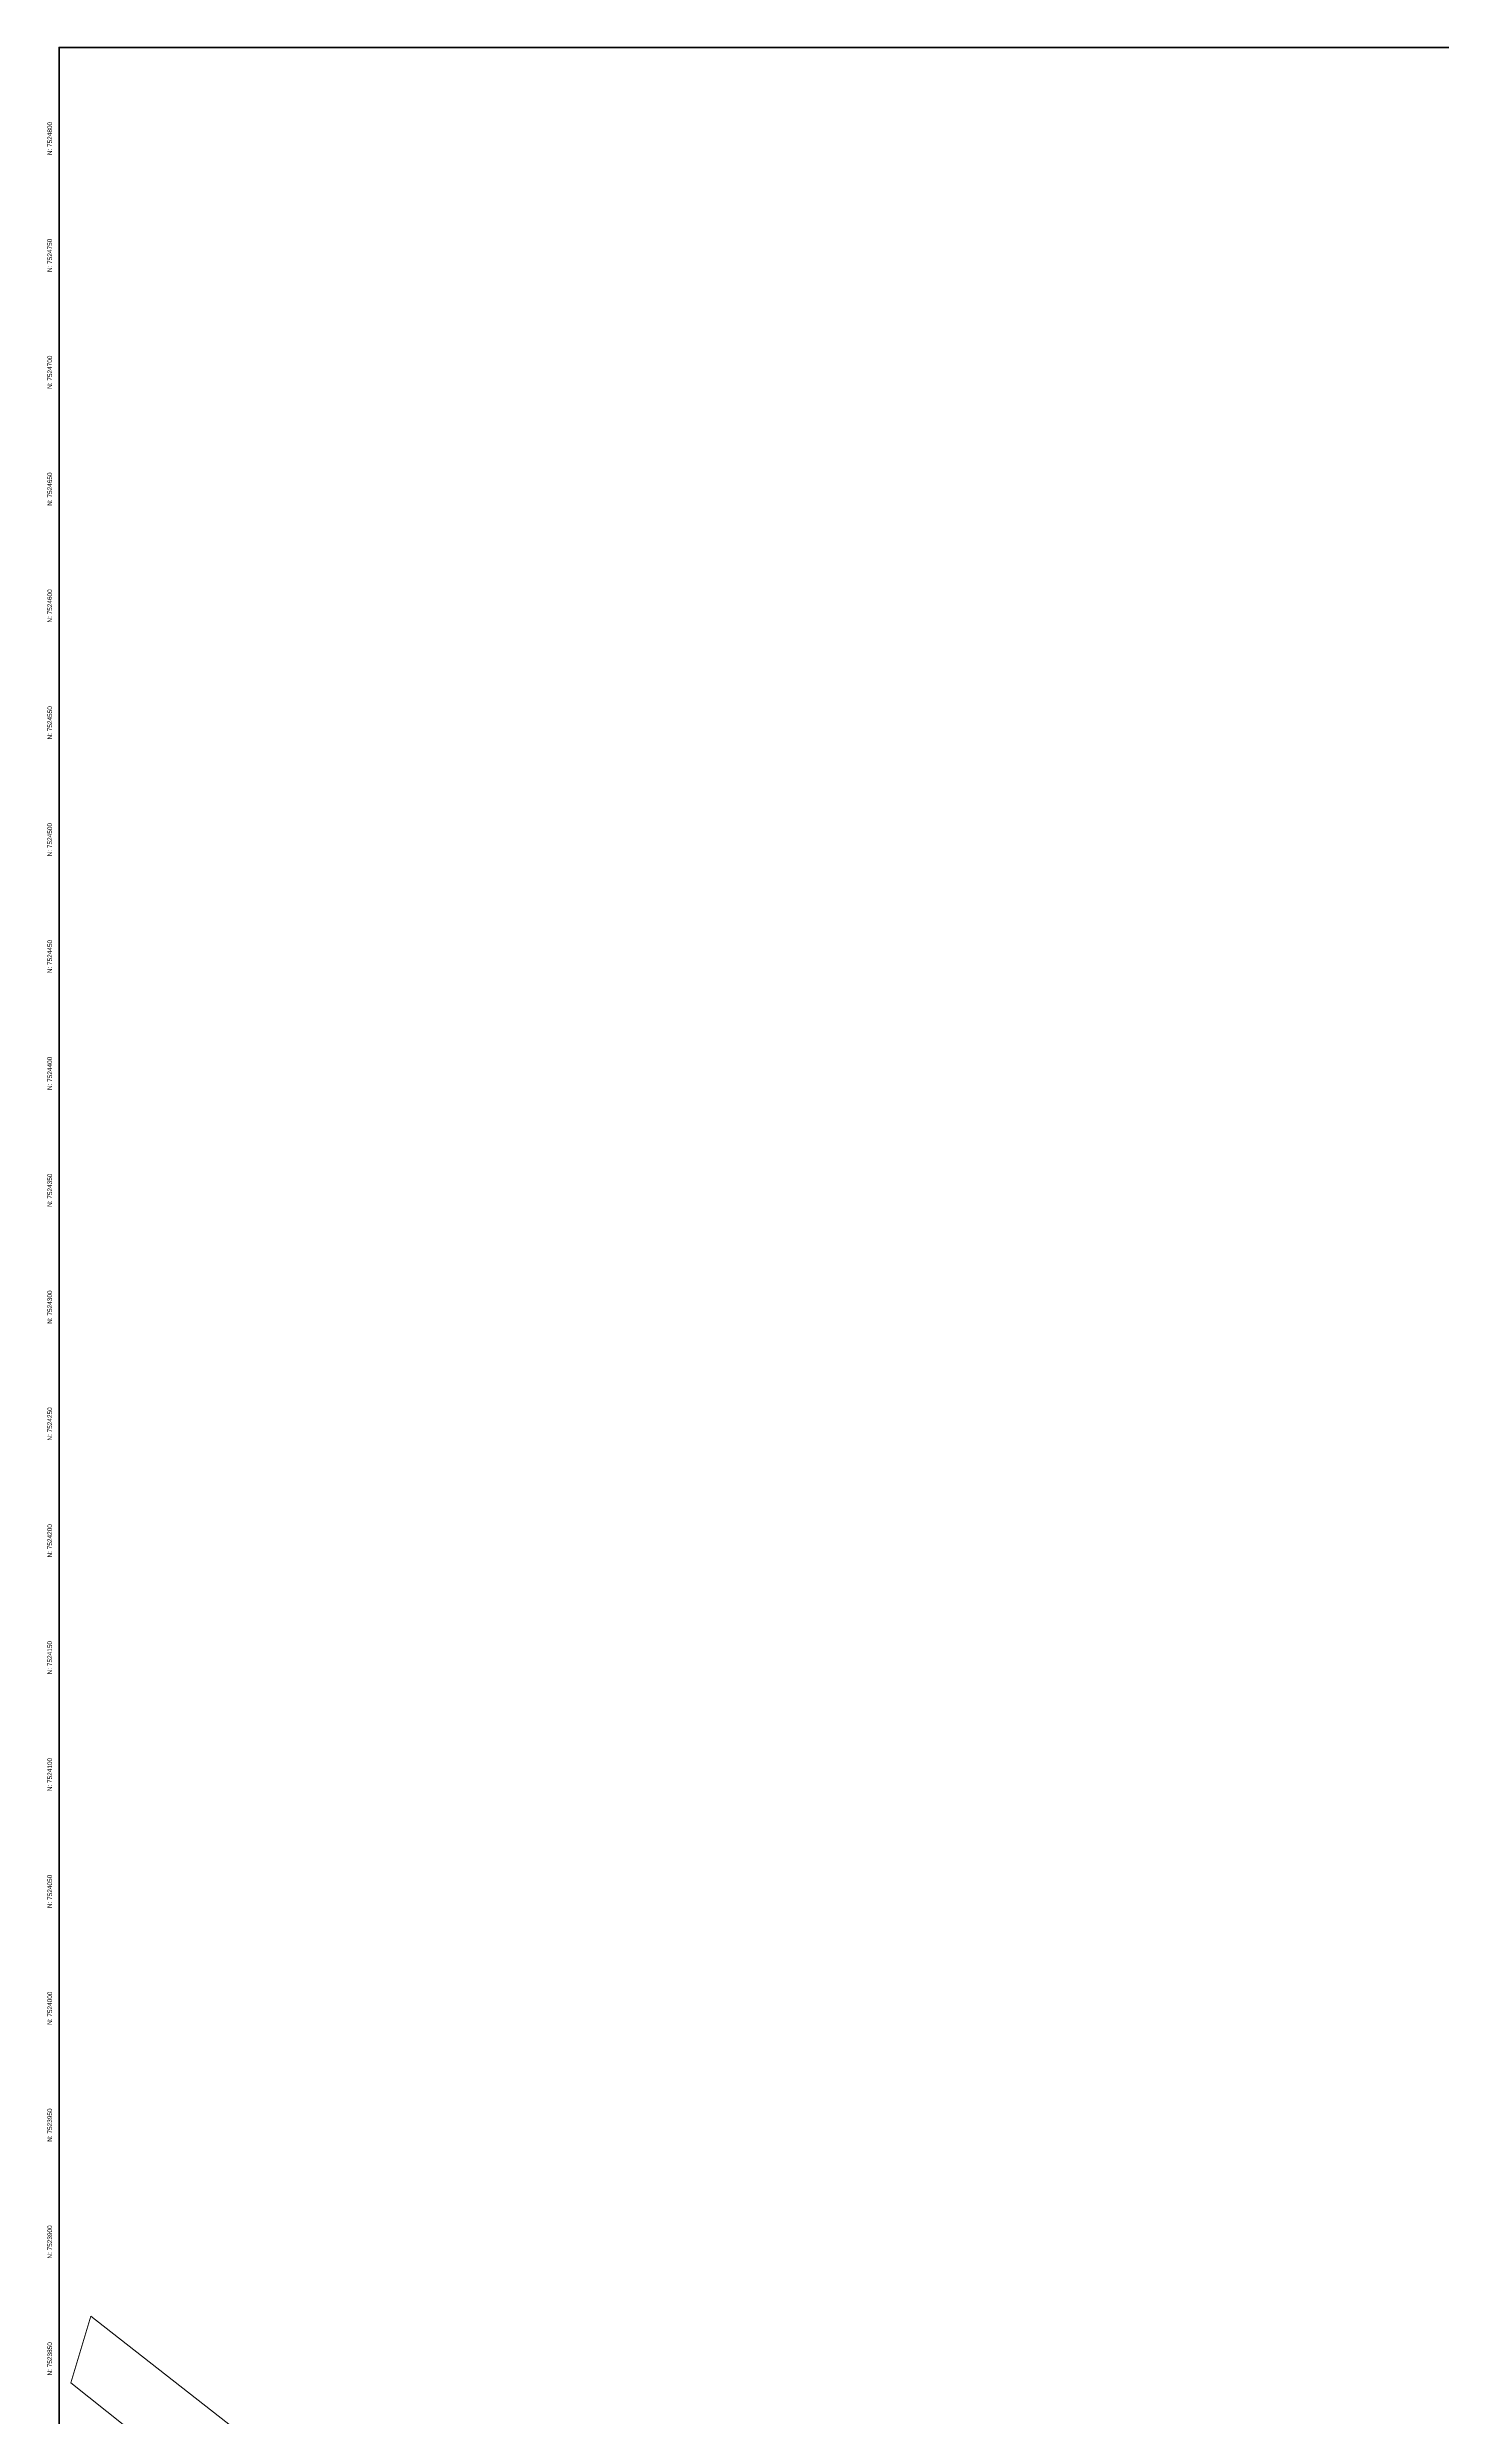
# Model space of a CAD drawing. Header units: metres. Extents: x 212809 to 214582, y 7522455 to 7524839.
# Drawn here: x 212809 to 213406, y 7523825 to 7524839 of the extents above; entities that cross this region are included whole.
import ezdxf
from ezdxf.enums import TextEntityAlignment as Align

# ---------------------------------------------------------------- set-up
doc = ezdxf.new("R2010")
doc.units = ezdxf.units.M
doc.layers.add('EQUIPAMENTOS', color=4, linetype='Continuous', lineweight=15)
doc.layers.add('QUADRO', color=7, linetype='Continuous', lineweight=50)

msp = doc.modelspace()

# ---------------------------------------------------------------- linework, layer by layer
at = {"layer": 'EQUIPAMENTOS'}
msp.add_lwpolyline([(213046.1, 7523659.1), (212819.1, 7523839.7), (212827.7, 7523868.3), (212827.7, 7523868.3), (213025.3, 7523713.7)], dxfattribs=at)
at = {"layer": 'QUADRO', "color": 7}
msp.add_lwpolyline([(212814.1, 7522457.9), (214514, 7522457.9), (214514, 7524839), (212814.1, 7524839)], close=True, dxfattribs=at)

# ---------------------------------------------------------------- texts
at = {"layer": 'QUADRO'}
for s, p in [('N: 7524800', (212811.1, 7524800)), ('N: 7524750', (212811.1, 7524750)), ('N: 7524700', (212811.1, 7524700)), ('N: 7524650', (212811.1, 7524650)), ('N: 7524600', (212811.1, 7524600)), ('N: 7524550', (212811.1, 7524550)), ('N: 7524500', (212811.1, 7524500)), ('N: 7524450', (212811.1, 7524450)), ('N: 7524400', (212811.1, 7524400)), ('N: 7524350', (212811.1, 7524350)), ('N: 7524300', (212811.1, 7524300)), ('N: 7524250', (212811.1, 7524250)), ('N: 7524200', (212811.1, 7524200)), ('N: 7524150', (212811.1, 7524150)), ('N: 7524100', (212811.1, 7524100)), ('N: 7524050', (212811.1, 7524050)), ('N: 7524000', (212811.1, 7524000)), ('N: 7523950', (212811.1, 7523950)), ('N: 7523900', (212811.1, 7523900)), ('N: 7523850', (212811.1, 7523850))]:
    msp.add_text(s, height=2, rotation=90, dxfattribs=at).set_placement(p, align=Align.CENTER)

doc.saveas('drawing.dxf')
